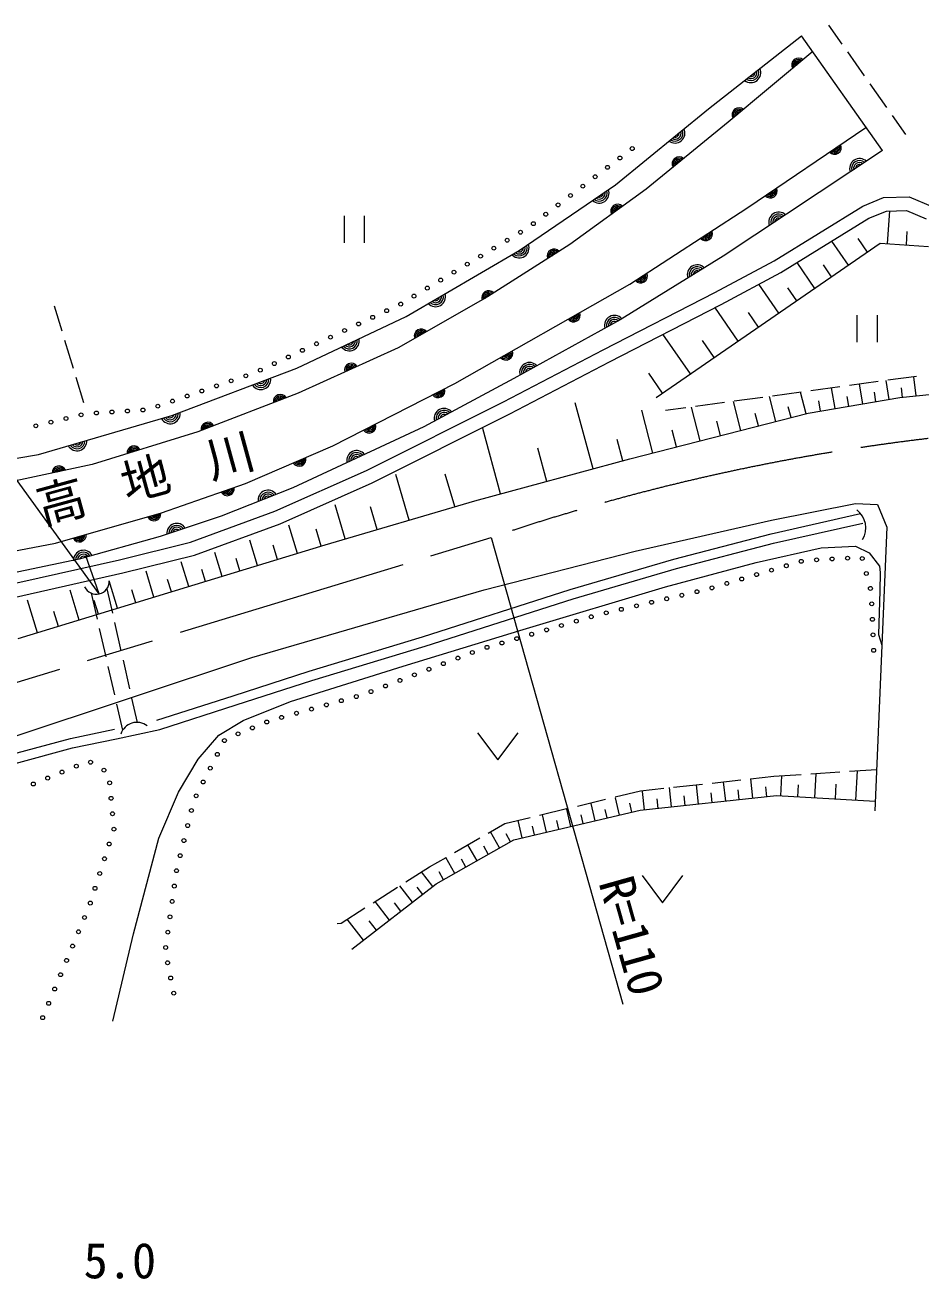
# Model space of a CAD drawing. Units: millimetres, scale not verified. Extents: x 40000 to 680000, y 20000 to 380000.
# Drawn here: x 376614 to 422788, y 253361 to 318024 of the extents above; entities that cross this region are included whole.
import ezdxf
from ezdxf.enums import TextEntityAlignment as Align

# ---------------------------------------------------------------- set-up
doc = ezdxf.new("R2010")
doc.units = ezdxf.units.MM
doc.header["$LTSCALE"] = 1000
doc.linetypes.add('CHAIN', pattern=[18.5, 12, -1.5, 3.5, -1.5])
for name, color, linetype, lineweight in [('M-BMK', 2, 'CHAIN', 13), ('M-STR-HTXT', 7, 'Continuous', 13), ('M-WORK', 1, 'Continuous', 13)]:
    doc.layers.add(name, color=color, linetype=linetype, lineweight=lineweight)
doc.layers.add('M-BMK-HTXT', color=7, linetype='Continuous')
doc.styles.add('ＭＳ ゴシック', font='')
doc.styles.get('ＭＳ ゴシック').set_extended_font_data('MS Gothic')

msp = doc.modelspace()

# ---------------------------------------------------------------- linework, layer by layer
at = {"layer": 'M-BMK'}
msp.add_line((366923, 281317), (400634, 291589), dxfattribs=at)
msp.add_arc((436107, 187466), 110000, 80.09147, 108.81297, dxfattribs=at)
at = {"layer": 'M-STR-HTXT'}
for p, q in [((400634, 291589), (407416, 267527)), ((380437, 288685), (379749, 290657))]:
    msp.add_line(p, q, dxfattribs=at)
msp.add_lwpolyline([(380437, 288685), (365000, 310000), (337500, 310000)], dxfattribs=at)
at = {"layer": 'M-WORK'}
for p, q in [((418030, 318024), (418715, 317048)), ((420814, 311553), (416640, 317474)), ((419003, 316639), (419864, 315411)), ((420152, 315002), (421014, 313774)), ((421301, 313365), (421986, 312389)), ((419786, 308685), (420864, 309128)), ((420864, 309128), (422183, 309162)), ((422183, 309162), (423407, 308647)), ((415227, 305869), (419786, 308685)), ((421011, 308432), (422050, 308459)), ((422050, 308459), (423062, 308032)), ((393058, 308189), (393058, 306789)), ((394108, 306789), (394108, 308189)), ((415576, 305262), (420105, 308059)), ((420105, 308059), (421011, 308432)), ((421071, 306748), (421180, 308436)), ((422040, 306685), (422084, 307377)), ((409146, 298820), (420694, 306772)), ((419054, 305643), (418200, 306883)), ((420030, 306314), (419550, 307011)), ((420694, 306772), (423172, 306612)), ((412161, 304230), (415227, 305869)), ((412486, 303610), (415576, 305262)), ((417318, 304447), (416405, 305774)), ((418186, 305045), (417759, 305665)), ((415462, 303169), (414431, 304665)), ((406409, 301274), (412161, 304230)), ((416390, 303808), (415933, 304471)), ((378109, 303553), (378505, 302251)), ((406731, 300653), (412486, 303610)), ((413367, 301727), (412159, 303481)), ((414414, 302448), (413899, 303196)), ((419493, 303064), (419493, 301664)), ((420543, 301664), (420543, 303064)), ((410911, 300035), (409494, 302092)), ((378650, 301773), (379086, 300338)), ((412139, 300881), (411535, 301758)), ((401275, 298592), (406409, 301274)), ((401594, 297969), (406731, 300653)), ((409471, 299044), (408762, 300072)), ((379232, 299859), (379627, 298558)), ((420587, 299637), (419100, 299434)), ((419789, 298485), (419616, 299505)), ((421155, 298717), (420989, 299692)), ((422568, 299908), (421082, 299705)), ((422535, 298899), (422428, 299889)), ((414642, 298825), (413156, 298622)), ((415318, 297582), (414988, 298872)), ((416623, 299095), (415137, 298892)), ((416872, 297981), (416587, 299091)), ((416984, 298010), (421700, 298809)), ((418605, 299366), (417119, 299163)), ((418362, 298243), (418181, 299308)), ((419075, 298364), (418989, 298874)), ((420472, 298601), (420389, 299089)), ((421700, 298809), (426495, 299328)), ((421843, 298824), (421789, 299319)), ((394210, 295058), (401275, 298592)), ((405891, 295138), (404971, 298546)), ((408976, 295955), (408410, 298164)), ((410679, 298283), (409631, 298140)), ((411415, 296581), (410968, 298323)), ((412660, 298554), (411174, 298351)), ((413513, 297119), (413128, 298618)), ((416095, 297782), (415953, 298336)), ((417616, 298117), (417525, 298649)), ((394509, 294425), (401594, 297969)), ((407793, 295652), (416984, 298010)), ((412464, 296850), (412271, 297599)), ((414416, 297351), (414250, 297996)), ((401120, 293850), (400209, 297226)), ((410195, 296268), (409972, 297139)), ((403506, 294494), (403046, 296198)), ((407432, 295554), (407134, 296655)), ((399801, 293494), (407793, 295652)), ((389495, 292958), (394210, 295058)), ((398764, 293188), (398269, 294864)), ((389758, 292308), (394509, 294425)), ((396417, 292495), (395721, 294851)), ((385145, 291362), (389495, 292958)), ((392089, 291216), (399801, 293494)), ((393119, 291521), (392597, 293288)), ((394768, 292008), (394420, 293186)), ((415094, 292497), (419419, 293352)), ((419419, 293352), (420544, 293293)), ((420544, 293293), (421029, 292132)), ((385351, 290692), (389758, 292308)), ((408061, 290898), (415094, 292497)), ((415067, 291787), (419681, 292832)), ((415186, 291301), (419791, 292344)), ((390648, 290776), (390201, 292237)), ((391882, 291153), (391613, 292035)), ((410059, 290473), (415067, 291787)), ((421029, 292132), (420415, 277501)), ((376264, 286381), (392089, 291216)), ((381486, 290450), (385145, 291362)), ((388602, 290151), (388205, 291453)), ((389625, 290464), (389402, 291194)), ((410193, 289991), (415186, 291301)), ((414291, 290310), (417647, 291056)), ((417647, 291056), (419423, 291145)), ((419423, 291145), (420116, 290807)), ((372863, 288518), (381486, 290450)), ((381648, 289769), (385351, 290692)), ((385054, 289067), (384662, 290351)), ((386780, 289594), (386403, 290827)), ((387691, 289873), (387492, 290523)), ((400282, 288900), (408061, 290898)), ((404713, 288910), (410059, 290473)), ((420116, 290807), (420649, 290115)), ((372995, 287830), (381648, 289769)), ((383256, 288518), (382848, 289855)), ((385917, 289331), (385729, 289947)), ((404859, 288432), (410193, 289991)), ((409620, 289049), (414291, 290310)), ((420649, 290115), (420689, 289795)), ((420689, 289795), (420674, 288840)), ((381384, 287945), (380952, 289358)), ((384155, 288792), (383959, 289434)), ((402284, 286847), (409620, 289049)), ((379406, 287341), (378936, 288881)), ((380339, 287387), (380034, 288719)), ((380832, 288952), (381113, 287702)), ((382320, 288231), (382116, 288900)), ((388293, 285410), (400282, 288900)), ((397094, 286477), (404713, 288910)), ((397243, 285999), (404859, 288432)), ((420674, 288840), (420602, 286598)), ((377251, 286682), (376738, 288360)), ((378328, 287012), (378093, 287782)), ((380395, 287643), (380179, 288350)), ((381223, 287214), (381553, 285751)), ((380786, 285438), (380451, 286900)), ((391251, 284701), (397094, 286477)), ((396104, 284964), (402284, 286847)), ((420602, 286598), (420773, 286038)), ((391400, 284224), (397243, 285999)), ((375790, 281245), (388293, 285410)), ((381662, 285263), (381992, 283800)), ((381233, 283488), (380898, 284950)), ((387343, 283440), (391251, 284701)), ((390296, 283135), (396104, 284964)), ((387496, 282964), (391400, 284224)), ((382101, 283312), (382383, 282063)), ((383400, 282173), (387343, 283440)), ((381650, 281668), (381345, 283001)), ((383553, 281697), (387496, 282964)), ((387863, 282158), (390296, 283135)), ((386602, 281412), (387863, 282158)), ((378948, 281238), (381222, 281711)), ((381324, 281222), (383553, 281697)), ((385536, 280169), (386602, 281412)), ((399932, 281530), (400982, 280130)), ((400982, 280130), (402032, 281530)), ((375953, 280421), (378948, 281238)), ((376098, 279942), (379065, 280751)), ((379065, 280751), (381324, 281222)), ((384524, 278464), (385536, 280169)), ((415209, 279281), (416609, 279374)), ((417108, 279407), (418605, 279507)), ((417319, 278175), (417390, 279426)), ((419104, 279540), (420504, 279634)), ((419437, 278056), (419523, 279568)), ((410032, 278719), (411524, 278881)), ((411332, 277852), (411225, 278848)), ((412021, 278935), (413512, 279096)), ((412728, 278003), (412620, 279000)), ((414009, 279150), (415209, 279281)), ((414124, 278154), (414017, 279151)), ((414845, 278231), (414790, 278747)), ((415568, 278274), (415626, 279308)), ((416443, 278224), (416479, 278850)), ((418378, 278115), (418421, 278872)), ((383512, 276093), (384524, 278464)), ((405080, 277750), (406538, 278101)), ((407024, 278218), (408335, 278535)), ((407247, 277277), (407039, 278169)), ((408318, 277527), (415351, 278286)), ((408335, 278535), (409535, 278665)), ((408544, 277551), (408442, 278494)), ((409241, 277626), (409187, 278124)), ((409938, 277702), (409830, 278697)), ((410635, 277777), (410581, 278275)), ((412030, 277928), (411976, 278426)), ((413426, 278078), (413372, 278577)), ((415351, 278286), (420436, 277999)), ((401804, 276008), (408318, 277527)), ((403135, 277281), (404594, 277632)), ((404749, 276695), (404540, 277590)), ((405999, 276986), (405791, 277879)), ((406623, 277132), (406519, 277577)), ((407893, 277428), (407786, 277890)), ((400484, 276354), (401338, 276847)), ((401338, 276847), (402649, 277164)), ((402241, 276110), (402032, 277008)), ((403496, 276403), (403287, 277299)), ((404122, 276549), (404018, 276996)), ((405374, 276840), (405270, 277287)), ((401072, 275591), (400599, 276421)), ((401633, 275911), (401405, 276311)), ((402868, 276256), (402764, 276705)), ((382206, 271164), (383512, 276093)), ((397808, 273730), (401804, 276008)), ((398753, 275353), (400051, 276104)), ((399911, 274929), (399442, 275752)), ((400491, 275260), (400255, 275675)), ((397466, 274610), (398320, 275103)), ((398759, 274273), (398294, 275088)), ((399335, 274601), (399101, 275012)), ((396239, 273832), (397466, 274610)), ((397634, 273597), (397055, 274349)), ((398188, 273947), (397956, 274355)), ((393452, 270374), (397808, 273730)), ((394550, 272760), (395817, 273564)), ((396581, 272785), (395927, 273634)), ((397108, 273191), (396818, 273567)), ((408415, 274158), (409465, 272758)), ((409465, 272758), (410515, 274158)), ((392902, 271715), (394128, 272493)), ((395393, 271870), (394655, 272827)), ((395987, 272327), (395660, 272752)), ((392706, 271697), (392902, 271715)), ((394053, 270837), (393220, 271917)), ((394723, 271353), (394354, 271832)), ((381141, 266662), (382206, 271164))]:
    msp.add_line(p, q, dxfattribs=at)
for points in [[(353033, 294025), (364640, 294168), (369994, 294647), (377307, 295886), (384180, 297884), (390614, 300322), (396249, 302999), (402083, 306396), (407038, 309792), (411834, 313709), (416640, 317474)], [(417218, 316654), (412850, 313011), (408623, 309566), (404698, 306706), (400454, 304007), (395836, 301378), (390685, 299034), (385517, 297045), (380064, 295358), (375660, 294416), (371504, 293866), (364506, 293315), (358734, 293208), (351594, 293155)], [(338640, 289581), (355930, 289101), (363949, 289288), (367998, 289634), (372940, 290314), (378175, 291313), (383650, 292871), (387979, 294376), (392481, 296321), (398769, 299545), (407786, 304660), (413821, 308576), (419943, 312749)], [(420814, 311553), (412595, 306105), (407280, 302828), (401806, 299791), (397170, 297313), (390417, 294156), (386727, 292691), (383583, 291652), (379401, 290480), (375218, 289601), (371355, 288908), (366347, 288455), (361951, 288216), (347751, 288042), (334404, 288242)]]:
    msp.add_lwpolyline(points, dxfattribs=at)
for centre in [(407910, 311654), (407273, 311170), (406636, 310686), (405362, 309718), (405999, 310202), (404725, 309235), (404088, 308751), (402814, 307783), (403451, 308267), (402149, 307340), (400777, 306517), (401463, 306929), (400091, 306105), (398719, 305282), (399405, 305694), (398033, 304871), (396661, 304047), (397347, 304459), (395252, 303293), (395975, 303636), (393805, 302611), (394529, 302952), (392357, 301930), (393081, 302271), (390909, 301249), (391633, 301589), (390185, 300908), (387993, 299937), (388738, 300227), (389462, 300567), (386481, 299415), (387237, 299676), (384968, 298892), (385725, 299154), (380292, 298019), (381091, 298070), (381889, 298120), (382688, 298171), (383456, 298370), (384212, 298631), (377168, 297358), (377946, 297546), (378723, 297734), (379501, 297922), (416619, 290370), (417411, 290448), (418210, 290491), (419009, 290533), (419764, 290515), (414319, 289685), (415085, 289913), (415852, 290141), (419974, 289743), (412018, 288999), (412785, 289228), (413552, 289456), (420185, 288972), (409685, 288438), (410465, 288620), (411244, 288802), (406569, 287711), (407348, 287893), (408127, 288075), (408906, 288256), (420254, 288178), (404260, 287058), (405028, 287283), (405796, 287509), (420288, 287379), (401957, 286383), (402725, 286608), (403493, 286833), (420321, 286579), (400422, 285932), (401190, 286157), (420354, 285780), (398175, 285090), (398922, 285378), (399668, 285665), (396682, 284515), (397429, 284803), (395189, 283940), (395936, 284227), (392916, 283180), (393686, 283395), (394443, 283652), (390604, 282534), (391375, 282749), (392145, 282965), (389070, 282082), (389834, 282319), (387592, 281471), (388331, 281777), (386890, 281124), (379989, 280007), (386525, 280412), (378518, 279498), (379257, 279805), (380678, 279600), (386160, 279700), (377041, 278884), (377780, 279191), (380973, 278944), (385795, 278989), (381046, 278148), (385430, 278277), (381119, 277351), (385188, 277519), (384994, 276742), (381192, 276554), (380950, 275792), (384800, 275966), (380706, 275030), (384606, 275190), (380463, 274268), (384417, 274413), (380219, 273506), (384306, 273621), (384195, 272829), (379976, 272744), (379677, 272002), (384084, 272036), (379369, 271264), (383973, 271244), (379061, 270525), (383862, 270452), (378753, 269787), (383959, 269666), (378445, 269049), (378137, 268310), (384118, 268882), (384276, 268098), (377830, 267572), (377522, 266834)]:
    msp.add_circle(centre, 100, dxfattribs=at)
for centre, radius, start, end in [((416485, 315972), 354, 48.61998, 211.02515), ((416485, 315972), 283, 50.84402, 208.80112), ((414026, 315569), 512, 230.75453, 25.39377), ((414026, 315569), 410, 233.99983, 22.14847), ((414026, 315569), 308, 239.53428, 16.61402), ((414026, 315569), 205, 251.35754, 4.79076), ((416485, 315972), 212, 54.59034, 205.05479), ((416485, 315972), 142, 62.30207, 197.34306), ((416485, 315972), 100, 72.61973, 187.0254), ((413413, 313410), 354, 48.61998, 211.02515), ((413413, 313410), 283, 50.84402, 208.80112), ((413413, 313410), 212, 54.59034, 205.05479), ((413413, 313410), 142, 62.30207, 197.34306), ((413413, 313410), 100, 72.61973, 187.0254), ((410115, 312450), 512, 231.91775, 26.55698), ((410115, 312450), 410, 235.16305, 23.31169), ((410115, 312450), 308, 240.69749, 17.77724), ((410115, 312450), 205, 252.52076, 5.95398), ((418330, 311715), 354, 223.07784, 25.48302), ((418330, 311715), 283, 225.30188, 23.25898), ((418330, 311715), 212, 229.04821, 19.51265), ((418330, 311715), 142, 236.75994, 11.80092), ((418330, 311715), 100, 247.0776, 1.48326), ((410317, 310876), 354, 47.98178, 210.38696), ((410317, 310876), 283, 50.20582, 208.16292), ((410317, 310876), 212, 53.95215, 204.4166), ((419626, 310630), 512, 46.22018, 200.85941), ((419626, 310630), 410, 49.46548, 197.61412), ((410317, 310876), 142, 61.66388, 196.70487), ((410317, 310876), 100, 71.98154, 186.38721), ((419626, 310630), 308, 54.99993, 192.07967), ((419626, 310630), 205, 66.82319, 180.25641), ((406203, 309356), 512, 227.11039, 21.74963), ((406203, 309356), 410, 230.35569, 18.50433), ((406203, 309356), 308, 235.89014, 12.96988), ((406203, 309356), 205, 247.7134, 1.14662), ((415025, 309462), 354, 223.07784, 25.48302), ((415025, 309462), 283, 225.30188, 23.25898), ((415025, 309462), 212, 229.04821, 19.51265), ((415025, 309462), 142, 236.75994, 11.80092), ((415025, 309462), 100, 247.0776, 1.48326), ((407152, 308427), 354, 44.871, 207.27618), ((407152, 308427), 283, 47.09504, 205.05214), ((407152, 308427), 212, 50.84137, 201.30582), ((407152, 308427), 142, 58.5531, 193.59409), ((407152, 308427), 100, 68.87076, 183.27642), ((415458, 307868), 512, 46.22018, 200.85941), ((415458, 307868), 410, 49.46548, 197.61412), ((415458, 307868), 308, 54.99993, 192.07967), ((415458, 307868), 205, 66.82319, 180.25641), ((411689, 307257), 354, 221.78125, 24.18643), ((411689, 307257), 283, 224.00529, 21.96239), ((411689, 307257), 212, 227.75161, 18.21606), ((411689, 307257), 142, 235.46334, 10.50433), ((411689, 307257), 100, 245.78101, 0.18667), ((402079, 306529), 512, 227.11039, 21.74963), ((402079, 306529), 410, 230.35569, 18.50433), ((402079, 306529), 308, 235.89014, 12.96988), ((402079, 306529), 205, 247.7134, 1.14662), ((403881, 306122), 354, 41.25309, 203.65827), ((403881, 306122), 283, 43.47713, 201.43423), ((403881, 306122), 212, 47.22345, 197.6879), ((403881, 306122), 142, 54.93518, 189.97617), ((403881, 306122), 100, 65.25285, 179.65851), ((408334, 305079), 354, 221.78125, 24.18643), ((411258, 305149), 512, 44.33593, 198.97517), ((411258, 305149), 410, 47.58123, 195.72987), ((411258, 305149), 308, 53.11568, 190.19542), ((411258, 305149), 205, 64.93894, 178.37216), ((408334, 305079), 283, 224.00529, 21.96239), ((408334, 305079), 212, 227.75161, 18.21606), ((408334, 305079), 142, 235.46334, 10.50433), ((408334, 305079), 100, 245.78101, 0.18667), ((397768, 304013), 512, 222.888, 17.52723), ((397768, 304013), 410, 226.13329, 14.28193), ((397768, 304013), 308, 231.66774, 8.74748), ((397768, 304013), 205, 243.491, 356.92422), ((400505, 303976), 354, 41.25309, 203.65827), ((400505, 303976), 283, 43.47713, 201.43423), ((400505, 303976), 212, 47.22345, 197.6879), ((400505, 303976), 142, 54.93518, 189.97617), ((400505, 303976), 100, 65.25285, 179.65851), ((404879, 303073), 354, 218.35968, 20.76486), ((404879, 303073), 283, 220.58372, 18.54082), ((404879, 303073), 212, 224.33004, 14.79449), ((404879, 303073), 142, 232.04177, 7.08276), ((404879, 303073), 100, 242.35943, 356.7651), ((406989, 302538), 512, 41.69947, 196.3387), ((406989, 302538), 410, 44.94476, 193.0934), ((406989, 302538), 308, 50.47921, 187.55896), ((406989, 302538), 205, 62.30247, 175.73569), ((397028, 301994), 354, 38.44727, 200.85245), ((397028, 301994), 283, 40.67131, 198.62841), ((397028, 301994), 212, 44.41764, 194.88209), ((397028, 301994), 142, 52.12937, 187.17036), ((397028, 301994), 100, 62.44703, 176.8527), ((393331, 301737), 512, 218.09639, 12.73562), ((393331, 301737), 410, 221.34169, 9.49033), ((393331, 301737), 308, 226.87613, 3.95588), ((393331, 301737), 205, 238.6994, 352.13262), ((401399, 301099), 354, 218.35968, 20.76486), ((401399, 301099), 283, 220.58372, 18.54082), ((401399, 301099), 212, 224.33004, 14.79449), ((401399, 301099), 142, 232.04177, 7.08276), ((401399, 301099), 100, 242.35943, 356.7651), ((393438, 300227), 354, 33.27113, 195.67631), ((393438, 300227), 283, 35.49517, 193.45227), ((393438, 300227), 212, 39.24149, 189.70594), ((393438, 300227), 142, 46.95322, 181.99421), ((393438, 300227), 100, 57.27089, 171.67655), ((402616, 300112), 512, 41.69947, 196.3387), ((402616, 300112), 410, 44.94476, 193.0934), ((402616, 300112), 308, 50.47921, 187.55896), ((402616, 300112), 205, 62.30247, 175.73569), ((388762, 299740), 512, 213.43118, 8.07041), ((388762, 299740), 410, 216.67648, 4.82512), ((388762, 299740), 308, 222.21092, 359.29067), ((388762, 299740), 205, 234.03419, 347.46741), ((389771, 298624), 354, 29.84811, 192.25329), ((389771, 298624), 283, 32.07215, 190.02925), ((389771, 298624), 212, 35.81848, 186.28293), ((389771, 298624), 142, 43.53021, 178.5712), ((397903, 299162), 354, 215.94216, 18.34734), ((397903, 299162), 283, 218.1662, 16.1233), ((397903, 299162), 212, 221.91253, 12.37698), ((397903, 299162), 142, 229.62426, 4.66525), ((397903, 299162), 100, 239.94192, 354.34758), ((389771, 298624), 100, 53.84787, 168.25354), ((398212, 297743), 512, 40.80412, 195.44335), ((398212, 297743), 410, 44.04942, 192.19806), ((384093, 297976), 512, 208.88941, 3.52864), ((384093, 297976), 410, 212.1347, 0.28334), ((384093, 297976), 308, 217.66915, 354.7489), ((384093, 297976), 205, 229.49241, 342.92564), ((386038, 297187), 354, 29.84811, 192.25329), ((386038, 297187), 283, 32.07215, 190.02925), ((398212, 297743), 308, 49.58386, 186.66361), ((398212, 297743), 205, 61.40712, 174.84035), ((386038, 297187), 212, 35.81848, 186.28293), ((386038, 297187), 142, 43.53021, 178.5712), ((386038, 297187), 100, 53.84787, 168.25354), ((394344, 297337), 354, 215.94216, 18.34734), ((394344, 297337), 283, 218.1662, 16.1233), ((394344, 297337), 212, 221.91253, 12.37698), ((394344, 297337), 142, 229.62426, 4.66525), ((394344, 297337), 100, 239.94192, 354.34758), ((379292, 296580), 512, 208.88941, 3.52864), ((379292, 296580), 410, 212.1347, 0.28334), ((379292, 296580), 308, 217.66915, 354.7489), ((379292, 296580), 205, 229.49241, 342.92564), ((382225, 295969), 354, 25.9919, 188.39708), ((382225, 295969), 283, 28.21594, 186.17304), ((382225, 295969), 212, 31.96226, 182.42671), ((382225, 295969), 142, 39.67399, 174.71498), ((382225, 295969), 100, 49.99165, 164.39732), ((390735, 295626), 354, 212.15947, 14.56465), ((390735, 295626), 283, 214.38351, 12.34061), ((390735, 295626), 212, 218.12983, 8.59428), ((390735, 295626), 142, 225.84156, 0.88255), ((390735, 295626), 100, 236.15923, 350.56489), ((393704, 295569), 512, 37.73439, 192.37362), ((393704, 295569), 410, 40.97968, 189.12832), ((393704, 295569), 308, 46.51413, 183.59387), ((393704, 295569), 205, 58.33739, 171.77061), ((378360, 294938), 354, 20.86061, 183.26579), ((378360, 294938), 283, 23.08465, 181.04175), ((378360, 294938), 212, 26.83097, 177.29542), ((378360, 294938), 142, 34.5427, 169.58369), ((378360, 294938), 100, 44.86037, 159.26603), ((387040, 294107), 354, 207.96958, 10.37476), ((387040, 294107), 283, 210.19362, 8.15072), ((387040, 294107), 212, 213.93995, 4.40439), ((387040, 294107), 142, 221.65168, 356.69266), ((387040, 294107), 100, 231.96934, 346.375), ((389134, 293526), 512, 34.339, 188.97823), ((389134, 293526), 410, 37.5843, 185.73294), ((389134, 293526), 308, 43.11874, 180.19849), ((389134, 293526), 205, 54.94201, 168.37523), ((418789, 292094), 1157, 328.72767, 53.20807), ((383258, 292816), 354, 204.68756, 7.09273), ((383258, 292816), 283, 206.91159, 4.86869), ((383258, 292816), 212, 210.65792, 1.12237), ((383258, 292816), 142, 218.36965, 353.41064), ((383258, 292816), 100, 228.68731, 343.09298), ((384432, 291814), 512, 30.96954, 185.60877), ((379411, 291721), 354, 204.68756, 7.09273), ((379411, 291721), 283, 206.91159, 4.86869), ((379411, 291721), 212, 210.65792, 1.12237), ((379411, 291721), 142, 218.36965, 353.41064), ((379411, 291721), 100, 228.68731, 343.09298), ((384432, 291814), 410, 34.21484, 182.36348), ((384432, 291814), 308, 39.74929, 176.82903), ((384432, 291814), 205, 51.57255, 165.00577), ((379624, 290426), 512, 28.33617, 182.9754), ((379624, 290426), 410, 31.58146, 179.7301), ((379624, 290426), 308, 37.11591, 174.19565), ((379624, 290426), 205, 48.93917, 162.37239), ((380288, 289333), 664, 204.48365, 2.16541), ((382372, 281206), 857, 51.60422, 162.53059)]:
    msp.add_arc(centre, radius, start, end, dxfattribs=at)

# ---------------------------------------------------------------- texts
at = {"layer": 'M-BMK-HTXT', "insert": (383813, 294800), "char_height": 1833, "attachment_point": 5, "rotation": 15.293, "style": 'ＭＳ ゴシック'}
msp.add_mtext('\\T1.8;高地川', dxfattribs=at)
at = {"layer": 'M-STR-HTXT', "style": 'ＭＳ ゴシック'}
msp.add_text('R=110', height=1833, rotation=285.739, dxfattribs=at).set_placement((407891, 271059), align=Align.MIDDLE_CENTER)
msp.add_text('5.0', height=1833, dxfattribs=at).set_placement((381500, 252841), align=Align.BOTTOM_CENTER)

doc.saveas('drawing.dxf')
